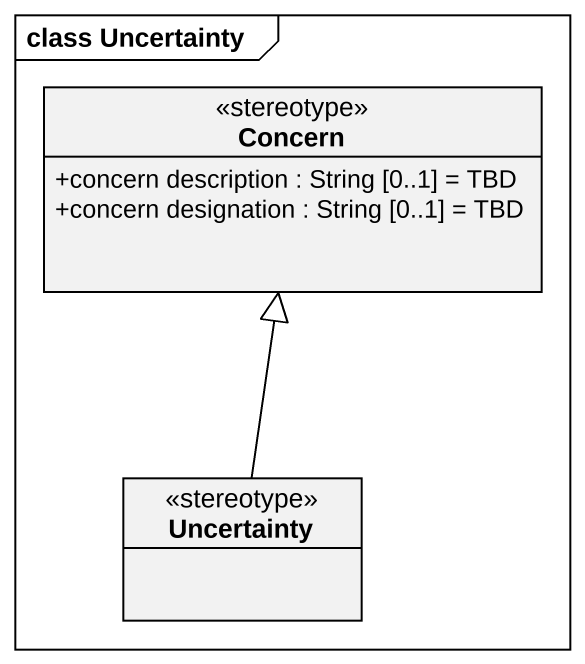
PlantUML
@startuml
mainframe class Uncertainty
hide circle
hide empty members
skinparam classAttributeIconSize 0
class Concern <<stereotype>> {
  +concern description : String [0..1] = TBD
  +concern designation : String [0..1] = TBD
}
class Uncertainty <<stereotype>>
Uncertainty -up-|> Concern
@enduml
